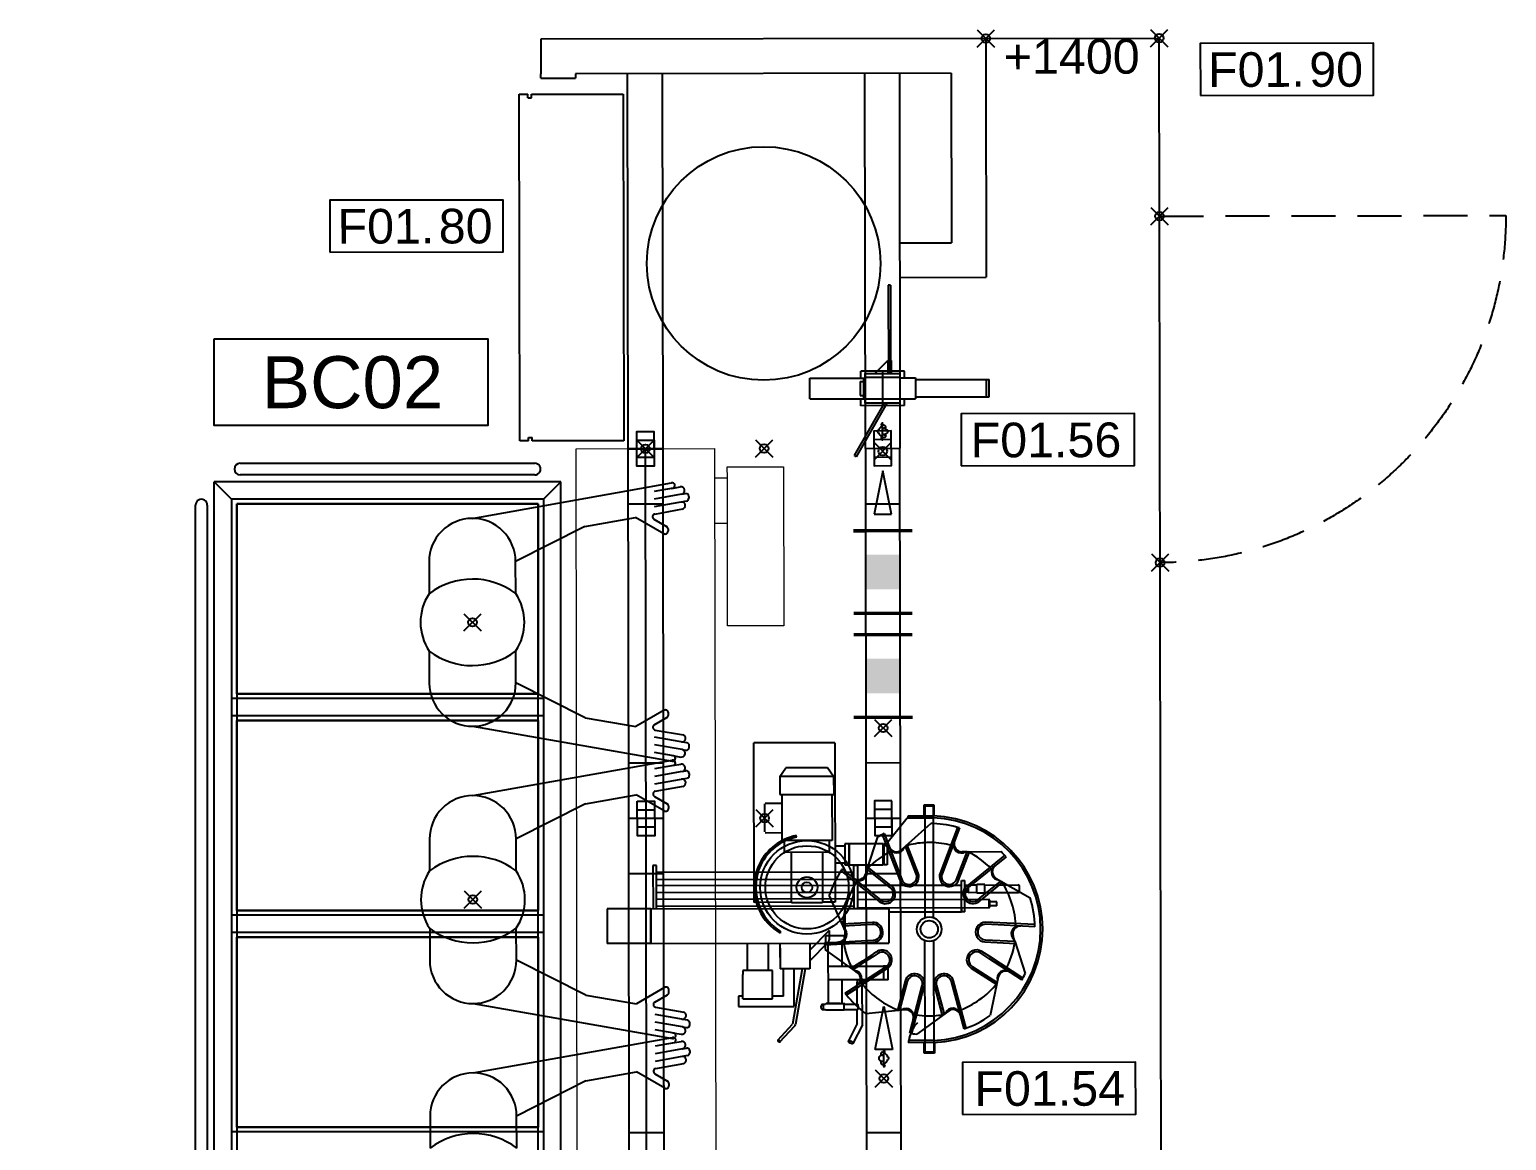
# Model space of a CAD drawing. Extents: x -3873 to 164127, y 7129 to 96529.
# Drawn here: x 87769 to 92033, y 65783 to 68989 of the extents above; entities that cross this region are included whole.
import ezdxf
from ezdxf.enums import TextEntityAlignment as Align

# ---------------------------------------------------------------- set-up
doc = ezdxf.new("R2010")
doc.units = 0
doc.header["$PDMODE"] = 35
doc.header["$PDSIZE"] = 25
doc.linetypes.add('CENTER', pattern=[50.8, 31.75, -6.35, 6.35, -6.35])
doc.linetypes.add('HIDDEN', pattern=[9.525, 6.35, -3.175])
doc.layers.get('0').update_dxf_attribs({"linetype": 'CONTINUOUS'})
for name, color, linetype in [('FENCING', 5, 'FENCELINE1'), ('KROMEKA', 1, 'CONTINUOUS'), ('LAYOUT', 90, 'CONTINUOUS'), ('LOGISTICS', 3, 'CONTINUOUS'), ('POSNR', 4, 'CONTINUOUS')]:
    doc.layers.add(name, color=color, linetype=linetype)
doc.layers.add('LAYOUT Kromeka', color=1, linetype='CONTINUOUS', lineweight=5)
doc.styles.add('015_100', font='arial.ttf', dxfattribs={"height": 150})
doc.linetypes.add('FENCELINE1', pattern='A,6.35,-2.54,[133,ltypeshp.shx,S=2.54,R=0,X=-2.54,Y=0],-2.54,25.4', length=36.83)

# ---------------------------------------------------------------- blocks, each defined once
blk = doc.blocks.new('*U56')
at = {"ltscale": 20}
for p, q in [((-1182, 642.5), (-1182, -642.5)), ((-1182, 642.5), (-1082, 642.5)), ((-1082, 642.5), (-493, 642.5)), ((-493, 392.5), (-493, 642.5)), ((-1082, 542.5), (-1082, -542.5)), ((-1082, 542.5), (-593, 542.5)), ((-593, 392.5), (-593, 542.5)), ((-1082, 392.5), (0, 392.5)), ((0, 292.5), (0, 392.5)), ((1067, 392.5), (0, 392.5)), ((0, 292.5), (0, 392.5)), ((160, 292.5), (160, 392.5)), ((907, 292.5), (907, 392.5)), ((1067, 292.5), (1067, 392.5)), ((2134, 392.5), (1067, 392.5)), ((1067, 292.5), (1067, 392.5)), ((1227, 292.5), (1227, 392.5)), ((1974, 292.5), (1974, 392.5)), ((0, 292.5), (-1082, 292.5)), ((0, 292.5), (1067, 292.5)), ((1067, 292.5), (2134, 292.5)), ((-1082, -292.5), (0, -292.5)), ((0, -392.5), (0, -292.5)), ((0, -292.5), (1067, -292.5)), ((0, -292.5), (0, -392.5)), ((160, -292.5), (160, -392.5)), ((907, -292.5), (907, -392.5)), ((1067, -292.5), (1067, -392.5)), ((1067, -292.5), (2134, -292.5)), ((1067, -292.5), (1067, -392.5)), ((1227, -292.5), (1227, -392.5)), ((1974, -292.5), (1974, -392.5)), ((0, -392.5), (-1082, -392.5)), ((-1023.3, -404.5), (-23.3, -404.5)), ((-1023.3, -669.5), (-1023.3, -404.5)), ((-23.3, -404.5), (-23.3, -669.5)), ((1067, -392.5), (0, -392.5)), ((2134, -392.5), (1067, -392.5)), ((-1082, -542.5), (-1070, -542.5)), ((-1070, -642.5), (-1070, -542.5)), ((-1182, -642.5), (-1082, -642.5)), ((-1070, -642.5), (-1082, -642.5)), ((-1013.3, -669.5), (-1023.3, -669.5)), ((-1023.3, -704.5), (-1023.3, -679.5)), ((-1013.3, -679.5), (-1023.3, -679.5)), ((-1013.3, -679.5), (-1013.3, -669.5)), ((-23.3, -669.5), (-33.3, -669.5)), ((-33.3, -679.5), (-33.3, -669.5)), ((-23.3, -679.5), (-33.3, -679.5)), ((-23.3, -679.5), (-23.3, -704.5)), ((-23.3, -704.5), (-1023.3, -704.5))]:
    blk.add_line(p, q, dxfattribs=at)
at = {"color": 1}
for points in [[(50, 317.5), (50, 367.5), (-50, 367.5), (-50, 317.5)], [(-50, 367.5), (-50, 317.5), (50, 317.5), (50, 367.5)], [(25, 317.5), (25, 367.5), (-25, 367.5), (-25, 317.5)], [(25, 367.5), (-25, 367.5), (-25, 317.5), (25, 317.5)], [(1017, 367.5), (1017, 317.5), (1117, 317.5), (1117, 367.5)], [(1017, 367.5), (1017, 317.5), (1117, 317.5), (1117, 367.5)], [(1092, 367.5), (1042, 367.5), (1042, 317.5), (1092, 317.5)], [(1092, 367.5), (1042, 367.5), (1042, 317.5), (1092, 317.5)], [(50, -317.5), (50, -367.5), (-50, -367.5), (-50, -317.5)], [(-50, -367.5), (-50, -317.5), (50, -317.5), (50, -367.5)], [(25, -317.5), (25, -367.5), (-25, -367.5), (-25, -317.5)], [(25, -367.5), (-25, -367.5), (-25, -317.5), (25, -317.5)], [(1017, -367.5), (1017, -317.5), (1117, -317.5), (1117, -367.5)], [(1017, -367.5), (1017, -317.5), (1117, -317.5), (1117, -367.5)], [(1092, -367.5), (1042, -367.5), (1042, -317.5), (1092, -317.5)], [(1092, -367.5), (1042, -367.5), (1042, -317.5), (1092, -317.5)]]:
    blk.add_lwpolyline(points, close=True, dxfattribs=at)
at = {"ltscale": 20}
blk.add_circle((-534, 0), 337, dxfattribs=at)
at = {"color": 5, "ltscale": 50}
for p in [(0, 0), (0, 0), (0, 0), (1067, 0), (1067, 0)]:
    blk.add_point(p, dxfattribs=at)
blk = doc.blocks.new('*U49')
at = {"color": 4, "ltscale": 20}
for p, q in [((-385.40713, 576.509899), (-389.63593, 600.493199)), ((-368.29873, 604.256399), (-370.27993, 615.493199)), ((-368.29873, 604.256399), (-354.32353, 524.999899)), ((-362.30313, 624.999599), (-356.75213, 624.999599)), ((-348.77513, 618.306199), (-332.32273, 524.999899)), ((-311.67513, 526.916299), (-326.02633, 608.306199)), ((311.67517, 526.916299), (326.02637, 608.306199)), ((348.77517, 618.306199), (332.32277, 524.999899)), ((368.29877, 604.256399), (354.32357, 524.999899)), ((362.30317, 624.999599), (356.75217, 624.999599)), ((368.29877, 604.256399), (370.27997, 615.493199)), ((385.40717, 576.509899), (389.63597, 600.493199)), ((414.59287, 576.510219), (410.36407, 600.493519)), ((431.70127, 604.256719), (429.72007, 615.493519)), ((431.70127, 604.256719), (445.67647, 525.000219)), ((437.69687, 624.999919), (443.24787, 624.999919)), ((451.22487, 618.306519), (467.67727, 525.000219)), ((488.32487, 526.916619), (473.97367, 608.306519)), ((1111.67517, 526.916619), (1126.02637, 608.306519)), ((1148.77517, 618.306519), (1132.32277, 525.000219)), ((1168.29877, 604.256719), (1154.32357, 525.000219)), ((1162.30317, 624.999919), (1156.75217, 624.999919)), ((1168.29877, 604.256719), (1170.27997, 615.493519)), ((1185.40717, 576.510219), (1189.63597, 600.493519)), ((1214.59287, 576.510539), (1210.36407, 600.493839)), ((1231.70127, 604.257039), (1229.72007, 615.493839)), ((1231.70127, 604.257039), (1245.67647, 525.000539)), ((1237.69687, 625.000239), (1243.24787, 625.000239)), ((1251.22487, 618.306839), (1267.67727, 525.000539)), ((1288.32487, 526.916939), (1273.97367, 608.306839)), ((-299.99953, 0.000199), (-401.47473, 575.493299)), ((-386.02833, 580.033199), (-376.32453, 524.999899)), ((-296.68333, 524.272899), (-275.50803, 560.949699)), ((-268.49323, 564.999699), (-261.79583, 564.999699)), ((268.49327, 564.999699), (261.79587, 564.999699)), ((296.68337, 524.272899), (275.50807, 560.949699)), ((299.99957, 0.000199), (401.47477, 575.493299)), ((386.02837, 580.033199), (376.32457, 524.999899)), ((500.00047, 0.000519), (398.52527, 575.493619)), ((413.97167, 580.033519), (423.67547, 525.000219)), ((503.31667, 524.273219), (524.49197, 560.950019)), ((531.50677, 565.000019), (538.20417, 565.000019)), ((1068.49327, 565.000019), (1061.79587, 565.000019)), ((1096.68337, 524.273219), (1075.50807, 560.950019)), ((1099.99957, 0.000519), (1201.47477, 575.493619)), ((1186.02837, 580.033519), (1176.32457, 525.000219)), ((1300.00047, 0.000839), (1198.52527, 575.493939)), ((1213.97167, 580.033839), (1223.67547, 525.000539)), ((1303.31667, 524.273539), (1324.49197, 560.950339)), ((1331.50677, 565.000339), (1338.20417, 565.000339)), ((-254.78103, 552.849899), (-301.86733, 471.293899)), ((254.78107, 552.849899), (301.86737, 471.293899)), ((545.21897, 552.850219), (498.13267, 471.294219)), ((1054.78107, 552.850219), (1101.86737, 471.294219)), ((1345.21897, 552.850539), (1298.13267, 471.294539)), ((-276.07183, 324.999599), (-301.86733, 471.293899)), ((276.07187, 324.999599), (301.86737, 471.293899)), ((523.92817, 324.999919), (498.13267, 471.294219)), ((1076.07187, 324.999919), (1101.86737, 471.294219)), ((1323.92817, 325.000239), (1298.13267, 471.294539)), ((-276.07183, 324.999599), (-174.99953, 124.999999)), ((276.07187, 324.999599), (174.99957, 124.999999)), ((523.92817, 324.999919), (625.00047, 125.000319)), ((1076.07187, 324.999919), (974.99957, 125.000319)), ((1323.92817, 325.000239), (1425.00047, 125.000639)), ((-82.91533, 124.999999), (-174.99953, 124.999999)), ((174.99957, 124.999999), (82.91537, 124.999999)), ((717.08467, 125.000319), (625.00047, 125.000319)), ((974.99957, 125.000319), (882.91537, 125.000319)), ((1517.08467, 125.000639), (1425.00047, 125.000639)), ((-174.99953, -124.999701), (-82.91533, -124.999701)), ((82.91537, -124.999701), (174.99957, -124.999701)), ((625.00047, -124.999381), (717.08467, -124.999381)), ((882.91537, -124.999381), (974.99957, -124.999381)), ((1425.00047, -124.999061), (1517.08467, -124.999061))]:
    blk.add_line(p, q, dxfattribs=at)
for centre, radius, start, end in [((-378.96762, 602.374638), 10.833356, 10.002856, 190.001707), ((-362.303425, 616.9), 8.099941, 89.997911, 190.002286), ((-356.752426, 616.9), 8.100074, 9.997118, 89.997903), ((-335.851775, 604.519865), 10.333373, 10.008475, 190.002024), ((335.851775, 604.519865), 10.333373, 349.998014, 169.991487), ((356.752427, 616.9), 8.100074, 90.00182, 170.002834), ((362.303426, 616.9), 8.099941, 349.997762, 90.001812), ((378.96762, 602.374638), 10.833356, 349.998329, 169.997108), ((421.03238, 602.374958), 10.833356, 10.002856, 190.001707), ((437.696575, 616.90032), 8.099941, 89.997911, 190.002286), ((443.247574, 616.90032), 8.100074, 9.997118, 89.997903), ((464.148225, 604.520185), 10.333373, 10.008475, 190.002024), ((1135.851775, 604.520185), 10.333373, 349.998014, 169.991487), ((1156.752427, 616.90032), 8.100074, 90.00182, 170.002834), ((1162.303426, 616.90032), 8.099941, 349.997762, 90.001812), ((1178.96762, 602.374958), 10.833356, 349.998329, 169.997108), ((1221.03238, 602.375278), 10.833356, 10.002856, 190.001707), ((1237.696575, 616.90064), 8.099941, 89.997911, 190.002286), ((1243.247574, 616.90064), 8.100074, 9.997118, 89.997903), ((1264.148225, 604.520505), 10.333373, 10.008475, 190.002024), ((-393.49808, 576.9), 8.099991, 22.755692, 190.001411), ((-268.493442, 556.9), 8.0999, 89.9985, 150.001074), ((-261.796176, 556.9), 8.100061, 330.000584, 89.997553), ((261.796177, 556.9), 8.100061, 90.002171, 209.999555), ((268.493443, 556.9), 8.0999, 29.998788, 90.001224), ((393.498081, 576.9), 8.099991, 349.998637, 157.244201), ((406.50192, 576.90032), 8.099991, 22.755692, 190.001411), ((531.506558, 556.90032), 8.0999, 89.9985, 150.001074), ((538.203824, 556.90032), 8.100061, 330.000584, 89.997553), ((1061.796177, 556.90032), 8.100061, 90.002171, 209.999555), ((1068.493443, 556.90032), 8.0999, 29.998788, 90.001224), ((1193.498081, 576.90032), 8.099991, 349.998637, 157.244201), ((1206.50192, 576.90064), 8.099991, 22.755692, 190.001411), ((1331.506558, 556.90064), 8.0999, 89.9985, 150.001074), ((1338.203824, 556.90064), 8.100061, 330.000584, 89.997553), ((-303.698518, 528.323016), 8.099951, 190.001568, 330.000638), ((303.698519, 528.323016), 8.099951, 209.999501, 349.99848), ((496.301482, 528.323336), 8.099951, 190.001568, 330.000638), ((1103.698519, 528.323336), 8.099951, 209.999501, 349.99848), ((1296.301482, 528.323656), 8.099951, 190.001568, 330.000638), ((0, 0), 149.999989, 56.44277, 123.557218), ((800, 0.00032), 149.999989, 56.44277, 123.557218), ((-175, 0), 124.9999, 89.999785, 179.999909), ((82.91562, 0), 207.665581, 142.991756, 217.008179), ((-82.91562, 0), 207.665581, 322.991828, 37.008238), ((175, 0), 125, 0.000091, 90.000197), ((625, 0.00032), 124.9999, 89.999785, 179.999909), ((882.91562, 0.00032), 207.665581, 142.991756, 217.008179), ((717.08438, 0.00032), 207.665581, 322.991828, 37.008238), ((975, 0.00032), 125, 0.000091, 90.000197), ((1425, 0.00064), 124.9999, 89.999785, 179.999909), ((1682.91562, 0.00064), 207.665581, 142.991756, 217.008179), ((-175, 0), 125, 179.999909, 270.000215), ((175, 0), 124.9999, 269.999803, 0.000091), ((625, 0.00032), 125, 179.999909, 270.000215), ((975, 0.00032), 124.9999, 269.999803, 0.000091), ((1425, 0.00064), 125, 179.999909, 270.000215), ((0, 0), 149.999989, 236.442719, 303.557293), ((800, 0.00032), 149.999989, 236.442719, 303.557293)]:
    blk.add_arc(centre, radius, start, end, dxfattribs=at)
at = {"color": 5, "linetype": 'Continuous', "ltscale": 20}
blk.add_point((-499.99999, 499.9998), dxfattribs=at)
at = {"color": 5, "ltscale": 20}
for p in [(0, 0), (800, 0.00032)]:
    blk.add_point(p, dxfattribs=at)
blk = doc.blocks.new('TURNPNT')
at = {"layer": 'LAYOUT', "color": 7, "const_width": 10}
for points in [[(-119.2, -85), (-119.2, 85)], [(119.2, -85), (119.2, 85)]]:
    blk.add_lwpolyline(points, dxfattribs=at)
at = {"layer": 'LAYOUT', "color": 7}
blk.add_solid([(-50, 50), (50, 50), (-50, -50), (50, -50)], dxfattribs=at)
blk = doc.blocks.new('Chicken')
at = {"linetype": 'Continuous'}
for p, q in [((-101.99255, 16.47795), (-121.83585, 7.65425)), ((120.21055, 0.00005), (-120.21055, -0.00005)), ((-77.92025, 7.99965), (-84.15565, 7.99925)), ((-17.49955, 59.71795), (-16.84405, 58.58245)), ((-2.49955, 74.15165), (-15.66955, 66.54805)), ((15.66985, 66.54805), (2.49985, 74.15155)), ((16.84425, 58.58245), (17.49985, 59.71795)), ((78.02505, 7.99965), (84.15595, 7.99925)), ((101.99265, 16.47795), (121.83585, 7.65425)), ((-89.16375, -25.10285), (-91.30095, -0.00005)), ((80.21085, -36.36925), (80.40365, -36.30525)), ((89.16385, -25.10285), (91.30095, -0.00005))]:
    blk.add_line(p, q, dxfattribs=at)
for centre, radius, start, end in [((-120.21087, 3.999803), 4, 113.9727170001, 270.0045819997), ((-96.710869, 4.59979), 13.000012, 89.9985939999, 113.9723749998), ((-96.72097, 4.576997), 13.022808, 15.2357940001, 89.954155), ((-40.312117, -5.483063), 39.952161, 155.9552119998, 160.276928), ((-45.353745, -3.233659), 34.431488, 147.8769210006, 155.9552169999), ((-56.042133, 3.477143), 21.811008, 135.6802650001, 147.8768929999), ((-60.360029, 7.693677), 15.775829, 116.6302959996, 135.6801909992), ((-63.032023, 13.022372), 9.814743, 89.9989879998, 116.6299960003), ((0.000187, -10.895859), 71.49107, 103.627723, 151.8456789993), ((-13.169686, 62.218079), 5, 119.9979789992, 210.0027860001), ((0.000187, 69.821708), 5, 60.0017080005, 119.9978749995), ((13.170059, 62.218079), 5, 329.9967930007, 60.0017569997), ((0.000187, -10.895859), 71.49107, 28.154203, 76.3722759997), ((63.032397, 13.052164), 9.784952, 71.8202650001, 90.0002730008), ((62.167284, 10.417793), 12.557735, 56.4624399997, 71.8202309996), ((60.968268, 8.608865), 14.727957, 50.1613209998, 56.4624169991), ((58.879826, 6.105689), 17.987939, 44.7203409997, 50.1612959993), ((57.230198, 4.47209), 20.309558, 37.9399050004, 44.7203359993), ((52.465161, 0.757294), 26.351518, 32.4851490004, 37.9398749993), ((49.851501, -0.906837), 29.449994, 28.0358329995, 32.4851470008), ((44.518474, -3.746739), 35.492032, 24.344486, 28.0358339999), ((40.768935, -5.443228), 39.607505, 19.8404439997, 24.3444879994), ((96.721279, 4.576997), 13.022808, 90.0467670008, 164.7642170001), ((96.711179, 4.59979), 13.000012, 66.0284699993, 90.00233), ((120.21118, 3.999803), 4, 269.9924149999, 66.0313370007), ((-76.21087, -24.000199), 13, 184.8652989999, 279.0476970003), ((-52.1903, -21.976292), 26.530201, 214.0697529998, 217.5515870006), ((-57.063685, -25.722768), 20.383172, 217.5515410003, 224.3196400001), ((-58.75577, -27.375131), 18.018123, 224.3196530008, 229.7667159992), ((-60.902965, -29.912971), 14.693807, 229.7667939998, 236.0922310005), ((-62.139085, -31.751965), 12.47798, 236.0922489993, 251.5815890009), ((-63.032023, -34.43329), 9.651879, 251.5817200005, 270.0010290007), ((-63.032023, -34.270426), 9.814743, 270.0010120002, 296.6324669994), ((-65.704018, -28.941731), 15.775829, 296.6318329999, 315.6814640007), ((-70.021914, -24.725197), 21.811008, 315.6811859998, 327.8779159998), ((-80.710301, -18.014395), 34.431488, 327.8775680006, 335.955821), ((-85.751929, -15.764991), 39.952161, 335.9557329994, 341.690627), ((-94.733589, -12.792885), 49.412796, 341.6905440006, 346.0474719999), ((-97.941792, -11.995787), 52.718539, 346.0474449998, 349.5594309998), ((-103.074391, -11.04999), 57.937552, 349.5594000003, 352.5400410001), ((-104.731786, -10.83296), 59.609096, 352.5400329999, 355.1877430002), ((-106.965646, -10.644885), 61.85086, 355.1877330002, 356.8905120002), ((52.926723, -6.219969), 98.124802, 184.5476279999, 184.7389059999), ((52.12986, -6.28603), 97.325206, 184.7389050002, 185.9524109998), ((51.632114, -6.337928), 96.824761, 185.9524109998, 187.1855109999), ((50.428903, -6.489623), 95.612026, 187.1855099999, 188.442639), ((49.726952, -6.593813), 94.902384, 188.4426379999, 189.7285129997), ((48.110254, -6.870993), 93.262098, 189.7285110001, 191.048176), ((47.200805, -7.048567), 92.335475, 191.0481750001, 192.4069679999), ((45.1655, -7.496321), 90.2515, 192.406966, 193.8107900001), ((44.047263, -7.771212), 89.099971, 193.8107880002, 195.2662390004), ((41.59494, -8.440544), 86.557946, 195.2662360001, 196.7802969998), ((40.271449, -8.839637), 85.175592, 196.7802950001, 198.3609089999), ((37.417335, -9.786917), 82.168382, 198.3609059993, 200.0167079993), ((35.900987, -10.339327), 80.554546, 200.0167059999, 201.7574989998), ((32.683522, -11.623458), 77.09029, 201.7574950001, 203.5939390001), ((31.000953, -12.358346), 75.254234, 203.5939360001, 205.5382739999), ((27.493849, -14.034032), 71.367371, 205.5382700003, 207.6037110006), ((25.692301, -14.976014), 69.334416, 207.6037059996, 209.8054320007), ((22.017459, -17.081095), 65.099345, 209.8054200005, 212.1598959999), ((20.170819, -18.242189), 62.918011, 212.1598910001, 214.685171), ((16.507741, -20.777239), 58.463281, 214.6851580005, 217.4010199995), ((14.719225, -22.14472), 56.211883, 217.401015, 220.3283230001), ((11.302578, -25.045166), 51.730135, 220.3283110004, 223.4888589992), ((9.69899, -26.566328), 49.519835, 223.4888529998, 226.9043330008), ((6.792617, -29.672619), 45.265889, 226.9043310002, 230.5947920005), ((5.504132, -31.240957), 43.236141, 230.5947909994, 234.5772269997), ((3.341892, -34.280962), 39.505603, 234.5772299996, 238.86227), ((2.464619, -35.733071), 37.80907, 238.86227, 243.4516480007), ((1.162845, -38.338526), 34.896508, 243.4516420003, 248.3346859992), ((0.711978, -39.473489), 33.67527, 248.3346949992, 253.4839), ((0.185741, -41.248165), 31.824217, 253.4839200002, 258.8548639993), ((0.062259, -41.874927), 31.185406, 258.8548719993, 264.3858129995), ((0.000187, -42.506316), 30.550973, 264.3858420002, 275.6144120003), ((-0.061885, -41.874927), 31.185406, 275.6144180005, 281.1451760003), ((-0.185368, -41.248165), 31.824217, 281.1451830008, 286.5161260007), ((-0.711605, -39.473489), 33.67527, 286.5161430004, 291.6653469994), ((-1.162472, -38.338526), 34.896508, 291.6653540007, 296.5482500004), ((-2.464246, -35.733071), 37.80907, 296.5482520007, 301.1377649995), ((-3.341518, -34.280962), 39.505603, 301.1377630005, 305.4228009999), ((-5.503759, -31.240957), 43.236141, 305.4228020005, 309.4052370001), ((-6.792244, -29.672619), 45.265889, 309.4052340003, 313.0956930002), ((-9.698617, -26.566328), 49.519835, 313.0956889995, 316.511168), ((-11.302204, -25.045166), 51.730135, 316.5111620009, 319.671708), ((-14.718852, -22.14472), 56.211883, 319.6716940006, 322.5990019998), ((-16.507367, -20.777239), 58.463281, 322.5989949992, 325.3148020005), ((-20.170446, -18.242189), 62.918011, 325.3147910001, 327.8401220008), ((-22.017086, -17.081095), 65.099345, 327.8401159992, 330.1945919998), ((-25.691928, -14.976014), 69.334416, 330.1945789997, 332.3963049996), ((-27.493476, -14.034032), 71.367371, 332.3962989999, 334.4617400006), ((-31.00058, -12.358346), 75.254234, 334.461735, 336.4061029994), ((-32.683149, -11.623458), 77.09029, 336.4060989998, 338.242539), ((-35.900614, -10.339327), 80.554546, 338.2425350003, 339.9833249993), ((-37.416962, -9.786917), 82.168382, 339.9833220004, 341.6391220002), ((-40.271076, -8.839637), 85.175592, 341.639117, 343.2197110001), ((-41.594567, -8.440544), 86.557946, 343.2197079998, 344.7337860002), ((-44.04689, -7.771212), 89.099971, 344.7337819998, 346.1892160001), ((-45.165127, -7.496321), 90.2515, 346.1892140002, 347.593051), ((-47.200432, -7.048567), 92.335475, 347.5930490001, 348.9518400001), ((-48.109881, -6.870993), 93.262098, 348.9518390002, 350.2715020003), ((-49.726579, -6.593813), 94.902384, 350.2715, 351.557373), ((-50.42853, -6.489623), 95.612026, 351.5573719999, 352.8145), ((-51.63174, -6.337928), 96.824761, 352.814498, 354.0475969999), ((-52.129487, -6.28603), 97.325206, 354.0475969999, 355.2611010001), ((-52.926349, -6.219969), 98.124802, 355.2610999999, 355.4524309999), ((106.40369, -10.645211), 61.414303, 183.131411, 184.879781), ((104.169185, -10.83599), 59.171669, 184.8797719999, 187.5638680001), ((102.511827, -11.056074), 57.499763, 187.5638590002, 190.5844759998), ((97.393265, -12.012574), 52.292597, 190.5844519999, 194.1413410001), ((94.196644, -12.817984), 48.996073, 194.141316, 198.5498830002), ((85.295859, -15.804826), 39.607505, 198.5497980002, 204.3440499997), ((81.546319, -17.501315), 35.492032, 204.3439990001, 208.0353169997), ((76.213292, -20.341217), 29.449994, 208.0352089999, 212.484483), ((73.599632, -22.005348), 26.351518, 212.4844079998, 217.9392189994), ((68.834595, -25.720143), 20.309558, 217.939054, 224.719646001), ((67.184968, -27.353743), 17.987939, 224.7195619992, 230.160468999), ((65.096526, -29.856919), 14.727957, 230.1603099997, 236.4614600005), ((63.897509, -31.665847), 12.557735, 236.4613169999, 251.8191740006), ((63.032397, -34.300217), 9.784952, 251.8189080005, 269.9997269992), ((63.032397, -34.142205), 9.942965, 269.9997309996, 296.3111050006), ((60.439372, -28.898137), 15.793095, 296.3110399999, 315.2797920004), ((56.232216, -24.731857), 21.714079, 315.2797670007, 326.0723700008), ((76.21118, -24.000199), 13, 261.3184810007, 355.1341830002)]:
    blk.add_arc(centre, radius, start, end, dxfattribs=at)
blk = doc.blocks.new('drum_thigh_separator')
for p, q in [((-443.4, 436.7), (-450.8, 295.7)), ((-437.4, 436.9), (-444.8, 295.4)), ((-577.1, 325.5), (-520.6, 423.4)), ((-558, 292.8), (-558, 388.8)), ((-540, 392.8), (-554, 392.8)), ((-536, 292.8), (-536, 388.8)), ((-395.4, 378.5), (-302.5, 408.6)), ((-289.3, 402.1), (-351.3, 306.7)), ((-284, 399.3), (-345.8, 304.1)), ((-644.1, 350), (-555.2, 240.3)), ((-639.7, 354.2), (-550.6, 244.1)), ((-517.6, 284.4), (-566.2, 344.4)), ((-395.4, 378.5), (-410.1, 373.7)), ((-399.8, 293), (-395.4, 378.5)), ((-393.8, 292.7), (-389.2, 380.4)), ((-654.3, 241.8), (-654.3, 339.5)), ((-521.3, 279.5), (-569.4, 338.9)), ((-513.8, 306.7), (-515.8, 304.7)), ((-491.8, 304.7), (-515.8, 304.7)), ((-515.8, 304.7), (-515.8, -75.2)), ((-493.8, 306.7), (-513.8, 306.7)), ((-497.8, 326.7), (-509.8, 326.7)), ((-509.8, 326.7), (-509.8, 306.7)), ((-497.8, 326.7), (-497.8, 306.7)), ((-491.8, 304.7), (-493.8, 306.7)), ((-491.8, 304.7), (-491.8, -75.2)), ((-351.3, 306.7), (-366.2, 283.7)), ((-345.8, 304.1), (-361.2, 280.5)), ((-323.4, 256), (-276.8, 327.7)), ((-318.4, 252.7), (-270.6, 326.4)), ((-292, 330.9), (-181.3, 307.4)), ((-534.5, 292.8), (-559.5, 292.8)), ((-559.5, 292.8), (-559.5, 269.8)), ((-534.5, 269.8), (-559.5, 269.8)), ((-536, 292.8), (-558, 292.8)), ((-536, 269.8), (-558, 269.8)), ((-558, 269.8), (-558, 244.8)), ((-536, 269.8), (-536, 244.8)), ((-534.5, 292.8), (-534.5, 269.8)), ((-515.6, 272.4), (-521.3, 279.5)), ((-510.9, 276.2), (-517.6, 284.4)), ((-517.6, 284.4), (-517.6, 284.4)), ((-724.5, 214.2), (-592.7, 163.6)), ((-722.8, 219.9), (-590.6, 169.2)), ((-572.3, 216.8), (-654.3, 248.3)), ((-574.4, 211.2), (-654.3, 241.8)), ((-654.3, 241.8), (-654.3, 226.4)), ((-571, 224.8), (-571, 234.8)), ((-481, 234.8), (-571, 234.8)), ((-481, 224.8), (-571, 224.8)), ((-536, 244.8), (-558, 244.8)), ((-557, 244.8), (-557, 234.8)), ((-557, 244.8), (-537, 244.8)), ((-557, 224.8), (-557, -75.2)), ((-537, 244.8), (-537, 234.8)), ((-537, 224.8), (-537, -75.2)), ((-491, 224.8), (-481, 224.8)), ((-481, 234.8), (-481, 224.8)), ((-481, 14.9), (-481, 224.8)), ((-144.9, 238.1), (-281.2, 201.5)), ((-142.8, 232.4), (-279.7, 195.7)), ((-268, 152.3), (-185.4, 174.4)), ((-194.5, 186.9), (-163.6, 144.4)), ((-758, 146.8), (-788.3, 146.9)), ((-788.3, 146.9), (-788.3, 116.9)), ((-785.8, 142.4), (-785.8, 121.4)), ((-464, 144.4), (-783.8, 144.4)), ((-758.3, 71.9), (-758.1, 144.4)), ((-752.3, 68.3), (-752.1, 144.4)), ((-720.3, 119.4), (-735.8, 136.6)), ((-397.6, 144.4), (-77.8, 144.5)), ((-266.5, 146.5), (-181.6, 169.2)), ((-163.6, 144.4), (-145.5, 119.4)), ((-109.5, 144.5), (-109.3, 71.9)), ((-103.7, 146.8), (-73.3, 146.9)), ((-103.5, 144.5), (-103.3, 71.9)), ((-75.8, 142.5), (-75.8, 121.5)), ((-73.3, 146.9), (-73.3, 116.9)), ((-788.3, 116.9), (-781.2, 116.9)), ((-786.3, 116.9), (-758.2, 116.9)), ((-783.8, 119.4), (-464, 119.4)), ((-670.4, 64.1), (-720.3, 119.4)), ((-592.7, 100.3), (-674.7, 68.8)), ((-590.6, 94.7), (-670.4, 64.1)), ((-77.8, 119.5), (-397.6, 119.4)), ((-131.2, 74.9), (-268, 111.6)), ((-130.1, 80.9), (-266.5, 117.4)), ((-145.5, 119.4), (-128, 95.4)), ((-75.3, 116.9), (-103.5, 116.9)), ((-73.3, 116.9), (-80.4, 116.9)), ((-752.3, 71.9), (-758.3, 71.9)), ((-669.2, 2.1), (-752.3, 68.3)), ((-706.7, 1.9), (-574.4, 52.7)), ((-704.1, -3.5), (-572.3, 47.1)), ((-660.1, 52.6), (-670.4, 64.1)), ((-281.2, 62.4), (-196.4, 39.6)), ((-279.7, 68.1), (-197, 46)), ((-198.7, 61.4), (-186.8, -51.1)), ((-109.3, 71.9), (-103.3, 71.9)), ((-677.1, 10.9), (-677.1, 0.9)), ((-677.1, 10.9), (-617.1, 10.9)), ((-677.1, 0.9), (-617.1, 0.9)), ((-617.1, 10.9), (-617.1, 0.9)), ((-556.6, 21.8), (-576.8, -3.1)), ((-550.6, 19.8), (-576.8, -12.6)), ((-555.2, 23.6), (-556.6, 21.8)), ((-491.1, -111.1), (-491.1, 14.9)), ((-491.1, 14.9), (-391.1, 14.9)), ((-391.1, -111.1), (-391.1, 14.9)), ((-284.8, 12.9), (-324.8, 12.9)), ((-324.8, 12.9), (-324.8, -0.1)), ((-284.8, -51.6), (-323.4, 7.9)), ((-284.8, -40.6), (-318.4, 11.2)), ((-284.8, 12.9), (-284.8, -0.1)), ((-604.4, -46.7), (-697.3, -16.5)), ((-677.1, -1.1), (-677.1, -99.1)), ((-617.1, -1.1), (-677.1, -1.1)), ((-617.1, -99.1), (-617.1, -1.1)), ((-576.8, -3.1), (-610.5, -44.7)), ((-576.8, -12.6), (-604.4, -46.7)), ((-545.3, -45.2), (-534.3, -31.6)), ((-537.6, -45.2), (-534.3, -41.2)), ((-534.3, -41.2), (-523.7, -28.1)), ((-534.3, -31.6), (-531.4, -28.1)), ((-531.4, -28.1), (-515.8, -8.8)), ((-523.7, -28.1), (-515.8, -18.3)), ((-515.8, -8.8), (-515.6, -8.5)), ((-515.8, -18.3), (-510.9, -12.3)), ((-450.8, -31.8), (-446.2, -119.5)), ((-444.8, -31.5), (-440.3, -116.9)), ((-392.4, -170.6), (-399.8, -29.2)), ((-386.4, -169.8), (-393.8, -28.8)), ((-366.2, -19.9), (-360.9, -28.1)), ((-361.2, -16.6), (-353.7, -28.1)), ((-360.9, -28.1), (-349.7, -45.2)), ((-353.7, -28.1), (-342.6, -45.2)), ((-324.8, -0.1), (-284.8, -0.1)), ((-324.8, -160.6), (-324.8, -0.1)), ((-284.8, -0.1), (-284.8, -99.1)), ((-284.8, -0.1), (-284.8, -160.6)), ((-271.1, -61.7), (-284.8, -40.6)), ((-615.8, -75.2), (-491.1, -75.2)), ((-615.8, -85.2), (-615.8, -75.2)), ((-491.1, -85.2), (-615.8, -85.2)), ((-604.7, -118.6), (-557.5, -60.2)), ((-604.4, -46.7), (-589.7, -51.4)), ((-598.9, -120.9), (-549.8, -60.2)), ((-596.7, -655.2), (-596.8, -85.2)), ((-574.8, -85.2), (-574.7, -655.2)), ((-557.5, -60.2), (-545.3, -45.2)), ((-557, -85.2), (-557, -655.2)), ((-549.8, -60.2), (-537.6, -45.2)), ((-537, -85.2), (-537, -655.2)), ((-519.2, -655.2), (-519.3, -85.2)), ((-497.3, -85.2), (-497.2, -655.2)), ((-349.7, -45.2), (-339.3, -61.3)), ((-342.6, -45.2), (-330.8, -63.4)), ((-339.3, -61.3), (-324.8, -83.6)), ((-330.8, -63.4), (-324.8, -72.6)), ((-324.8, -72.6), (-314.6, -88.3)), ((-324.8, -83.6), (-318.4, -93.5)), ((-305.5, -75.8), (-314.6, -88.3)), ((-279, -60.6), (-284.8, -51.6)), ((-274.4, -61.7), (-284.8, -59.1)), ((-276.2, -76.7), (-284.8, -74.6)), ((-268.5, -76.7), (-279, -60.6)), ((-214.8, -76.7), (-276.2, -76.7)), ((-155.6, -61.7), (-274.4, -61.7)), ((-261.3, -76.7), (-271.1, -61.7)), ((-246.3, -110.9), (-268.5, -76.7)), ((-241.5, -107.2), (-261.3, -76.7)), ((-214.8, -113.9), (-214.8, -76)), ((-199.8, -113.9), (-199.8, -76)), ((-159.2, -76.7), (-199.8, -76.7)), ((-159.2, -76.7), (-108.8, -102)), ((-155.6, -61.7), (-101.5, -89)), ((-677.1, -99.1), (-617.1, -99.1)), ((-617.1, -99.1), (-677.1, -99.1)), ((-677.1, -99.1), (-677.1, -111.1)), ((-677.1, -111.1), (-617.1, -111.1)), ((-672.1, -139.3), (-672.1, -111.1)), ((-672.1, -111.1), (-622.1, -111.1)), ((-622.1, -111.1), (-622.1, -139.3)), ((-617.1, -111.1), (-617.1, -99.1)), ((-599.8, -122), (-598.9, -120.9)), ((-491.1, -672.1), (-491.1, -111.1)), ((-391.1, -111.1), (-491.1, -111.1)), ((-440.3, -116.9), (-480.8, -135)), ((-426.2, -110.6), (-440.3, -116.9)), ((-412.3, -114.7), (-412.3, -166.8)), ((-410.3, -113.9), (-394.3, -113.9)), ((-392.3, -166.8), (-392.3, -114.7)), ((-392.3, -120.9), (-324.8, -120.9)), ((-392.3, -126), (-392.3, -165.6)), ((-391.1, -672.1), (-391.1, -111.1)), ((-338.3, -120.9), (-367.1, -160.6)), ((-324.8, -102.4), (-338.3, -120.9)), ((-314.6, -88.3), (-324.8, -102.4)), ((-284.8, -120.9), (-217.3, -120.9)), ((-217.3, -166.8), (-217.3, -114.7)), ((-217.3, -126), (-217.3, -165.6)), ((-217.3, -126), (-217.3, -165.6)), ((-199.3, -113.9), (-215.3, -113.9)), ((-197.3, -114.7), (-197.3, -166.8)), ((-969.1, -139.3), (-969.1, -373.3)), ((-969.1, -139.3), (-509.1, -139.3)), ((-872.1, -143.3), (-897.1, -160.8)), ((-897.1, -160.8), (-897.1, -280.8)), ((-872.1, -143.3), (-872.1, -298.3)), ((-872.1, -143.3), (-820.1, -143.3)), ((-820.1, -298.3), (-820.1, -143.3)), ((-820.1, -148.3), (-687.1, -148.3)), ((-687.1, -148.3), (-687.1, -293.3)), ((-653.1, -155.8), (-687.1, -155.8)), ((-653.1, -155.8), (-653.1, -285.8)), ((-521.3, -153), (-529.5, -156.7)), ((-517.5, -151.3), (-521.3, -153)), ((-515.8, -150.6), (-517.5, -151.3)), ((-491.8, -139.9), (-515.8, -150.6)), ((-509.1, -139.3), (-509.1, -175.8)), ((-480.8, -135), (-491.8, -139.9)), ((-427.7, -156.8), (-400.7, -156.8)), ((-427.7, -156.8), (-371.1, -213.3)), ((-410.3, -167.6), (-394.3, -167.6)), ((-340, -213.3), (-393.6, -159.7)), ((-392.3, -160.6), (-217.3, -160.6)), ((-367.1, -160.6), (-372, -167.3)), ((-277.8, -160.6), (-217.3, -160.6)), ((-214.8, -167.6), (-215.3, -167.6)), ((-214.8, -177.4), (-214.8, -167.6)), ((-199.3, -167.6), (-199.8, -167.6)), ((-199.8, -177.4), (-199.8, -167.6)), ((-653.1, -175.8), (-507.1, -175.8)), ((-507.1, -175.8), (-507.1, -265.8)), ((-697, -250.6), (-701.9, -251.6)), ((-391.1, -213.3), (-317.1, -213.3)), ((-317.1, -213.3), (-317.1, -298.3)), ((-317.1, -226.8), (-156.1, -255.1)), ((-317.1, -234.9), (-157.5, -263)), ((-872.1, -298.3), (-897.1, -280.8)), ((-872.1, -298.3), (-820.1, -298.3)), ((-820.1, -293.3), (-687.1, -293.3)), ((-795.1, -341.3), (-795.1, -293.3)), ((-710.1, -341.3), (-710.1, -293.3)), ((-653.1, -285.8), (-687.1, -285.8)), ((-507.1, -265.8), (-653.1, -265.8)), ((-509.1, -265.8), (-509.1, -373.3)), ((-426, -298.3), (-420.1, -298.3)), ((-377.1, -298.3), (-391.1, -298.3)), ((-377.1, -298.3), (-347.1, -298.3)), ((-350.1, -298.3), (-377.1, -298.3)), ((-347.1, -298.3), (-317.1, -298.3)), ((-317.1, -259), (-208.3, -259)), ((-238.3, -289), (-317.1, -289)), ((-238.3, -289), (-238.3, -321.1)), ((-208.3, -419), (-208.3, -259)), ((-111.6, -305.8), (-157.5, -263)), ((-106.4, -299.7), (-152.1, -257.2)), ((-391.1, -333.6), (-312.8, -333.6)), ((-230.8, -321.1), (-312.8, -321.1)), ((-312.8, -321.1), (-312.8, -406.1)), ((-230.8, -406.1), (-230.8, -321.1)), ((-509.1, -373.3), (-969.1, -373.3)), ((-793.1, -343.3), (-712.1, -343.3)), ((-391.1, -393.6), (-312.8, -393.6)), ((-312.8, -406.1), (-300.8, -406.1)), ((-230.8, -406.1), (-300.8, -406.1)), ((-238.3, -406.1), (-238.3, -419)), ((-238.3, -419), (-208.3, -419)), ((-615.7, -655.2), (-615.7, -665.2)), ((-491.1, -655.2), (-615.7, -655.2)), ((-615.7, -665.2), (-491.1, -665.2)), ((-491.1, -672.1), (-391.1, -672.1)), ((-491.1, -672.1), (-491.1, -798.1)), ((-491.1, -672.1), (-391.1, -672.1)), ((-391.1, -672.1), (-491.1, -672.1)), ((-391.1, -672.1), (-391.1, -798.1)), ((-391.1, -735.1), (-491.1, -735.1)), ((-491.1, -798.1), (-391.1, -798.1))]:
    blk.add_line(p, q)
at = {"linetype": 'Continuous'}
for p, q in [((-208.7, 0), (-83.7, 25)), ((-83.7, -25), (-208.7, 0)), ((-83.7, 25), (-83.7, -25))]:
    blk.add_line(p, q, dxfattribs=at)
for centre, radius in [((-430.8, 131.9), 35.5), ((-430.8, 131.9), 25), ((-552.1, -220.8), 135), ((-552.1, -220.8), 120), ((-552.1, -220.8), 30), ((-552.1, -220.8), 15)]:
    blk.add_circle(centre, radius)
for centre, radius, start, end in [((-430.8, 131.9), 327.5, 2.1902, 177.8127), ((-430.8, 131.9), 321.5, 2.2315, 177.7719), ((-430.8, 131.9), 305, 91.2306, 107.1203), ((-554, 388.8), 4, 90.0008, 180.0008), ((-540, 388.8), 4, 0.0008, 90.0008), ((-417.2, 391.1), 22.5, 171.9031, 321.509), ((-417, 395.1), 22.5, 177, 288), ((-430.8, 131.9), 305, 61.2306, 65.1203), ((-430.8, 131.9), 305, 61.2306, 65.1203), ((-430.8, 131.9), 305, 133.2306, 137.1203), ((-430.8, 131.9), 305, 133.2306, 137.1203), ((-430.8, 131.9), 250, 91.0189, 123.3798), ((-430.8, 131.9), 250, 61.0189, 81.3798), ((-289, 350.3), 22.5, 143.0696, 287.4104), ((-287.3, 352.9), 22.5, 147, 258), ((-430.8, 131.9), 250, 134.1636, 153.3798), ((-596.6, 336.7), 22.5, 219, 330), ((-594.7, 334.3), 22.5, 215.0696, 359.4104), ((-430.8, 131.9), 250, 19.5897, 51.3798), ((-430.8, 131.9), 305, 19.2306, 35.1203), ((-533.1, 258.2), 28.5, 307.2846, 39), ((-533.1, 258.2), 22.5, 320.1133, 39), ((-422.3, 294.2), 28.5, 177, 240.3886), ((-422.3, 294.2), 22.5, 177, 357), ((-422.3, 294.2), 28.5, 240.3886, 299.6097), ((-422.3, 294.2), 28.5, 299.6097, 357), ((-342.3, 268.2), 28.5, 147, 262.9677), ((-342.3, 268.2), 22.5, 147, 275.0975), ((-342.3, 268.2), 22.5, 275.0975, 327), ((-430.8, 131.9), 305, 163.2306, 177.6512), ((-676.8, 226.4), 22.5, 249, 0), ((-673.1, 224.9), 22.5, 243.9031, 33.509), ((-582.5, 190.2), 28.5, 249, 69), ((-533.1, 258.2), 28.5, 219, 307.2846), ((-533.1, 258.2), 22.5, 219, 320.1133), ((-342.3, 268.2), 28.5, 262.9677, 327), ((-180.1, 199.1), 22.5, 99.9031, 249.509), ((-176.3, 200.1), 22.5, 105, 216), ((-430.8, 131.9), 250, 163.0189, 177.1341), ((-582.5, 190.2), 22.5, 249, 69), ((-273.8, 174), 28.5, 105, 285), ((-273.8, 174), 22.5, 105, 285), ((-430.8, 131.9), 250, 2.866, 9.3798), ((-783.8, 142.4), 2, 90.0023, 180.0023), ((-430.8, 131.9), 305, 177.6512, 179.1203), ((-430.8, 131.9), 250, 177.1341, 182.8641), ((-430.8, 131.9), 250, 357.134, 2.866), ((-77.8, 142.5), 2, 0.0023, 90.0023), ((-783.8, 121.4), 2, 180.0023, 270.0023), ((-430.8, 131.9), 250, 182.8641, 195.3798), ((-582.5, 73.7), 28.5, 291, 111), ((-582.5, 73.7), 22.5, 291, 111), ((-273.8, 89.9), 28.5, 75, 255), ((-273.8, 89.9), 22.5, 75, 255), ((-179.3, 64.5), 22.5, 71.0696, 215.4104), ((-176.3, 63.7), 22.5, 75, 186), ((-430.8, 131.9), 250, 349.482, 357.134), ((-94.4, 167.6), 96.8, 226.4321, 261.1447), ((-430.8, 131.9), 305, 349.2306, 353.1203), ((-77.8, 121.5), 2, 270.0023, 0.0023), ((-676.8, 37.5), 22.5, 291, 42), ((-673.9, 38.6), 22.5, 287.0696, 71.4104), ((-430.8, 131.9), 250, 309.246, 339.3798), ((-430.8, 131.9), 305, 205.2306, 209.1203), ((-430.8, 131.9), 250, 205.482, 225.3798), ((-533.1, 5.7), 28.5, 52.7154, 141), ((-533.1, 5.7), 22.5, 136.358, 141), ((-533.1, 5.7), 22.5, 39.8867, 136.358), ((-533.1, 5.7), 28.5, 321, 52.7154), ((-533.1, 5.7), 22.5, 321, 39.8867), ((-342.3, -4.3), 28.5, 164.8114, 195.1869), ((-342.3, -4.3), 28.5, 97.0625, 164.8114), ((-342.3, -4.3), 22.5, 98.9599, 213), ((-342.3, -4.3), 28.5, 37.3322, 97.0625), ((-342.3, -4.3), 22.5, 38.9536, 98.9599), ((-342.3, -4.3), 22.5, 33, 38.9536), ((-342.3, -4.3), 28.5, 33, 37.3322), ((-430.8, 131.9), 305, 206.3617, 209.1203), ((-422.3, -30.3), 28.5, 3, 183), ((-422.3, -30.3), 22.5, 3, 183), ((-342.3, -4.3), 28.5, 195.1869, 213), ((-594.1, -69.7), 22.5, 65.5696, 105.509), ((-596.6, -72.8), 22.5, 58.2897, 72), ((-594.1, -69.7), 22.5, 24.9206, 65.5696), ((-596.6, -72.8), 22.5, 34.0368, 58.2897), ((-596.6, -72.8), 22.5, 321, 331.7917), ((-596.6, -72.8), 22.5, 331.7917, 34.0368), ((-594.1, -69.7), 22.5, 315.9031, 320.2828), ((-594.1, -69.7), 22.5, 320.2828, 24.9206), ((-430.8, 131.9), 250, 235.5897, 244.913), ((-289.5, -85.7), 22.5, 27.9031, 177.509), ((-287.3, -89.1), 22.5, 33, 144), ((-430.8, 131.9), 250, 307.5897, 309.246), ((-430.8, 131.9), 305, 307.2306, 315.0883), ((-430.8, 131.9), 305, 315.0883, 320.5958), ((-430.8, 131.9), 305, 320.5958, 323.1203), ((-430.8, 131.9), 305, 235.2306, 236.0058), ((-430.8, 131.9), 305, 236.0058, 251.1203), ((-430.8, 131.9), 250, 244.913, 250.1233), ((-430.8, 131.9), 250, 250.1233, 255.8774), ((-430.8, 131.9), 250, 255.8774, 258.4631), ((-430.8, 131.9), 250, 258.4631, 267.3798), ((-417.2, -128.1), 22.5, 359.0696, 143.4104), ((-417, -131.2), 22.5, 3, 114), ((-409.9, -117.7), 3.89, 96.6927, 129.1269), ((-430.8, 131.9), 250, 277.482, 281.537), ((-394.8, -117.7), 3.89, 50.8731, 83.3073), ((-430.8, 131.9), 250, 281.537, 284.1222), ((-430.8, 131.9), 250, 284.1222, 289.8763), ((-430.8, 131.9), 250, 289.8763, 295.0873), ((-430.8, 131.9), 250, 295.0873, 297.3798), ((-214.9, -117.7), 3.89, 96.6927, 129.1269), ((-199.8, -117.7), 3.89, 50.8731, 83.3073), ((-409.9, -163.8), 3.89, 230.8731, 263.3073), ((-400.7, -166.8), 10, 45, 90), ((-394.8, -163.8), 3.89, 276.6927, 309.1269), ((-430.8, 131.9), 305, 277.2306, 279.4354), ((-430.8, 131.9), 305, 279.4354, 281.1203), ((-214.9, -163.8), 3.89, 230.8731, 263.3073), ((-199.8, -163.8), 3.89, 276.6927, 309.1269), ((-552.1, -220.8), 153, 191.5993, 295.1403), ((-552.1, -220.8), 148, 191.5993, 296.0522), ((-157.2, -262.3), 7.28, 45.3113, 81.6887), ((-552.1, -220.8), 153, 295.1403, 329.5666), ((-552.1, -220.8), 148, 296.0522, 328.4227), ((-717.4, -341.3), 2, 180, 270), ((-636.4, -341.3), 2, 270, 0)]:
    blk.add_arc(centre, radius, start, end)
for centre, major_axis, ratio, start_param, end_param in [((-207.3, -76), (-7.5, 0), 0.422618, 3.141593, 6.283185), ((-105.2, -95.5), (3.75, 6.51), 0.421955, 3.141593, 9.424778), ((-207.3, -177.4), (7.5, 0), 0.422618, 4.712389, 10.995574)]:
    blk.add_ellipse(centre, major_axis=major_axis, ratio=ratio, start_param=start_param, end_param=end_param)
at = {"extrusion": (0, 0, -1)}
blk.add_ellipse((-109.2, -302.6), major_axis=(2.37, 3.26), ratio=0.409893, start_param=3.141593, end_param=9.424778, dxfattribs=at)
at = {"linetype": 'Continuous', "ltscale": 50}
for p in [(-1011.6, 0), (0, 0)]:
    blk.add_point(p, dxfattribs=at)
at = {"linetype": 'Continuous', "ltscale": 50, "xscale": 0.1999999999970896, "yscale": 0.1999999999970896, "zscale": 0.1999999999970896}
blk.add_blockref('Chicken', (-58.7, 0), dxfattribs=at)
blk = doc.blocks.new('unloader')
for p, q in [((-150.8, 210), (-210.8, 210)), ((-210.8, 210), (-210.8, 50)), ((-150.8, 210), (-150.8, 50)), ((-230.8, -63), (-230.8, 63)), ((-210.8, 63), (-230.8, 63)), ((-211.8, -50), (-211.8, 50)), ((-210.8, 55), (-150.8, 55)), ((-200.8, 65), (-160.8, 65)), ((-200.8, 65), (-200.8, 55)), ((-200.8, 55), (-160.8, 55)), ((-160.8, 65), (-160.8, 55)), ((-130.8, 63), (-150.8, 63)), ((-149.8, -50), (-149.8, 50)), ((-137.8, -5), (13.2, 82.2)), ((-137.8, -11.9), (16.2, 77)), ((-130.8, -63), (-130.8, 63)), ((13.2, 82.2), (16.2, 77)), ((-223.8, 22), (-260.8, -15)), ((-478.3, -17), (-223.8, -17)), ((-478.3, -23), (-478.3, -17)), ((-478.3, -23), (-223.8, -23)), ((-260.8, -15), (-223.8, -15)), ((-260.8, -15), (-223.8, -15)), ((-260.8, -15), (-260.8, -25)), ((-260.8, -25), (-223.8, -25)), ((-230.8, 0), (-130.8, 0)), ((-210.8, -63), (-230.8, -63)), ((-210.8, -50), (-210.8, -95)), ((-150.8, -50), (-150.8, -95)), ((-130.8, -63), (-150.8, -63)), ((-210.8, -95), (-150.8, -95)), ((-205.8, -95), (-205.8, -308)), ((-155.8, -95), (-155.8, -308)), ((-155.8, -300), (-205.8, -300)), ((-155.8, -308), (-205.8, -308))]:
    blk.add_line(p, q)
at = {"linetype": 'Continuous'}
for p, q in [((57.2, 0), (182.2, 25)), ((182.2, -25), (57.2, 0)), ((182.2, 25), (182.2, -25))]:
    blk.add_line(p, q, dxfattribs=at)
blk.add_lwpolyline([(-223.8, -50), (-137.8, -50), (-137.8, 50), (-223.8, 50)], close=True)
at = {"linetype": 'Continuous', "ltscale": 50}
blk.add_point((0, 0), dxfattribs=at)
at = {"linetype": 'Continuous', "ltscale": 50, "xscale": 0.1999999999970896, "yscale": 0.1999999999970896, "zscale": 0.1999999999970896}
blk.add_blockref('Chicken', (-56.4, 0), dxfattribs=at)
blk = doc.blocks.new('*U57')
at = {"ltscale": 10}
for p, q in [((885, 1700), (885, -1500)), ((1285, -1500), (1285, 1700)), ((1321.5, -1284), (1321.5, -1416)), ((885, -1500), (1285, -1500))]:
    blk.add_line(p, q, dxfattribs=at)
at = {"color": 4, "linetype": 'CENTER', "ltscale": 10}
blk.add_lwpolyline([(-700, 2785), (0, 2785, -0.414214), (1085, 1700), (1085, -1500)], format="xyb", dxfattribs=at)
at = {"ltscale": 10}
blk.add_lwpolyline([(1321.5, -1447.5), (1483.5, -1447.5), (1483.5, -988.5), (1321.5, -988.5), (1321.5, -1284), (1285, -1284), (1285, -1416), (1321.5, -1416), (1321.5, -1447.5)], dxfattribs=at)
at = {"color": 5, "ltscale": 10}
blk.add_point((1085, -1500), dxfattribs=at)
blk = doc.blocks.new('*U181')
at = {"color": 5, "linetype": 'FENCELINE1', "ltscale": 5}
blk.add_line((250, 0), (-250, 0), dxfattribs=at)
at = {"color": 5, "linetype": 'Continuous', "ltscale": 50}
for p in [(-250, 0), (250, 0)]:
    blk.add_point(p, dxfattribs=at)
at = {"color": 4, "linetype": 'Continuous', "ltscale": 50, "style": '015_100', "flags": 8}
blk.add_attdef('H1', text='', height=100, dxfattribs=at).set_placement((2.3, 52.1), align=Align.CENTER)
blk = doc.blocks.new('*U58')
at = {"color": 5, "linetype": 'FENCELINE1', "ltscale": 5}
blk.add_line((4500, 0), (-4500, 0), dxfattribs=at)
at = {"color": 5, "linetype": 'Continuous', "ltscale": 50}
blk.add_point((-4500, 0), dxfattribs=at)
at = {"color": 4, "linetype": 'Continuous', "ltscale": 50, "style": '015_100', "flags": 8}
blk.add_attdef('H1', text='', height=100, dxfattribs=at).set_placement((2.3, 52.1), align=Align.CENTER)
blk = doc.blocks.new('general_safety_fence_door2')
at = {"color": 4, "linetype": 'HIDDEN', "ltscale": 20}
blk.add_line((0, 0), (0, -1000), dxfattribs=at)
blk.add_arc((0, 0), 1000, 270, 0, dxfattribs=at)
at = {"color": 5, "linetype": 'Continuous', "ltscale": 50}
for p in [(0, 0), (1000, 0)]:
    blk.add_point(p, dxfattribs=at)
blk = doc.blocks.new('*U183')
at = {"ltscale": 20}
for p, q in [((-3125, 950), (-3175, 1000)), ((-3175, 1000), (-3175, 0)), ((-675, 1000), (-3175, 1000)), ((-3125, 950), (-3125, 50)), ((-3125, 950), (-675, 950)), ((-3125, 950), (-3125, 50)), ((-3125, 950), (-3125, 50)), ((-2550, 950), (-2550, 50)), ((-2550, 950), (-2550, 50)), ((-2500, 950), (-2500, 50)), ((-2500, 950), (-2500, 50)), ((-1925, 950), (-1925, 50)), ((-1925, 950), (-1925, 50)), ((-1875, 950), (-1875, 50)), ((-1875, 950), (-1875, 50)), ((-1300, 950), (-1300, 50)), ((-1300, 950), (-1300, 50)), ((-3228.7, 75), (-3228.7, 925)), ((-3195, 925), (-3195, 75)), ((-3111.5, 935), (-3111.5, 65)), ((-688.5, 935), (-3111.5, 935)), ((-3111.5, 935), (-3111.5, 65)), ((-2563.5, 935), (-3111.5, 935)), ((-3111.5, 65), (-3111.5, 935)), ((-3111.5, 935), (-2563.5, 935)), ((-2563.5, 65), (-2563.5, 935)), ((-2563.5, 935), (-2563.5, 65)), ((-2486.5, 935), (-2486.5, 65)), ((-1938.5, 935), (-2486.5, 935)), ((-2486.5, 65), (-2486.5, 935)), ((-2486.5, 935), (-1938.5, 935)), ((-1938.5, 65), (-1938.5, 935)), ((-1938.5, 935), (-1938.5, 65)), ((-1861.5, 935), (-1861.5, 65)), ((-1313.5, 935), (-1861.5, 935)), ((-1861.5, 65), (-1861.5, 935)), ((-1861.5, 935), (-1313.5, 935)), ((-1313.5, 65), (-1313.5, 935)), ((-1313.5, 935), (-1313.5, 65)), ((-3125, 50), (-3175, 0)), ((-3125, 50), (-675, 50)), ((-3111.5, 65), (-688.5, 65)), ((-3111.5, 65), (-2563.5, 65)), ((-2563.5, 65), (-3111.5, 65)), ((-2486.5, 65), (-1938.5, 65)), ((-1938.5, 65), (-2486.5, 65)), ((-1861.5, 65), (-1313.5, 65)), ((-1313.5, 65), (-1861.5, 65)), ((-675, 0), (-3175, 0)), ((-3108, -20), (-679, -20)), ((-679, -53.7), (-3108, -53.7))]:
    blk.add_line(p, q, dxfattribs=at)
for centre, start, end in [((-3211.9, 925), 359.9997, 180.0003), ((-3211.9, 75), 180, 360), ((-3108, -36.9), 89.9999, 270.0001)]:
    blk.add_arc(centre, 16.9, start, end, dxfattribs=at)
at = {"layer": 'POSNR', "color": 4, "linetype": 'Continuous', "style": '015_100', "flags": 8}
blk.add_attdef('X01.XX', text='', height=100, dxfattribs=at).set_placement((-886.9, -174), align=Align.MIDDLE)
blk = doc.blocks.new('General_posnr_cutup')
at = {"layer": 'POSNR', "color": 4, "linetype": 'Continuous'}
blk.add_lwpolyline([(-250, -75), (250, -75), (250, 75), (-250, 75)], close=True, dxfattribs=at)
at = {"layer": 'POSNR', "color": 4, "linetype": 'Continuous', "style": '015_100', "flags": 8}
for tag, p in [('F01.', (-88.2, 0)), ('XX', (141.8, 0))]:
    blk.add_attdef(tag, text='', height=100, dxfattribs=at).set_placement(p, align=Align.MIDDLE)
blk = doc.blocks.new('_KROMEKA_POSNR')
at = {"layer": 'KROMEKA', "linetype": 'Continuous'}
blk.add_lwpolyline([(-3.992, -1.25), (3.912, -1.25), (3.912, 1.25), (-3.992, 1.25)], close=True, dxfattribs=at)
at = {"layer": 'KROMEKA', "linetype": 'Continuous', "style": '015_100'}
blk.add_attdef('POSNR', text='', height=1.5, dxfattribs=at).set_placement((0, 0), align=Align.MIDDLE)

msp = doc.modelspace()

# ---------------------------------------------------------------- linework, layer by layer
at = {"layer": 'LOGISTICS', "color": 4}
msp.add_lwpolyline([(87769.4, 63491.5), (88469.4, 63492.2, 0.414214), (89552.6, 64579.1), (89547, 67779.1)], format="xyb", dxfattribs=at)
at = {"layer": 'POSNR', "color": 4, "linetype": 'Continuous'}
for points in [[(90458.8, 67729.8), (90958.8, 67730.6), (90958.6, 67880.6), (90458.6, 67879.8)], [(90462.5, 65857.8), (90962.5, 65858.6), (90962.2, 66008.6), (90462.2, 66007.8)]]:
    msp.add_lwpolyline(points, close=True, dxfattribs=at)

# ---------------------------------------------------------------- block references
at = {"linetype": 'Continuous', "rotation": 270.0997353874148}
msp.add_blockref('TURNPNT', (90232.7, 67423.3), dxfattribs=at)
at = {"layer": 'FENCING', "color": 2, "ltscale": 20}
ref = msp.add_blockref('*U181', (90779.9, 68963.3), dxfattribs=dict(at, rotation=180.0997353874148))
ref.add_attrib('H1', '+1400', dxfattribs={"layer": '0', "color": 4, "linetype": 'Continuous', "ltscale": 50, "height": 100, "rotation": 0.0997, "style": '015_100'}).set_placement((90777.7, 68911.1), align=Align.MIDDLE_CENTER)
at = {"layer": 'FENCING', "color": 2, "ltscale": 20, "rotation": 270.0997353874148}
msp.add_blockref('*U58', (91037.8, 64464.2), dxfattribs=at)
at = {"layer": 'FENCING', "color": 2, "ltscale": 20, "xscale": -1, "rotation": 90.0997353874149}
msp.add_blockref('general_safety_fence_door2', (91030.8, 68450.4), dxfattribs=at)
at = {"layer": 'LAYOUT', "ltscale": 20, "rotation": 270.0997353874148}
msp.add_blockref('*U56', (89889.5, 67779.7), dxfattribs=at)
at = {"layer": 'LAYOUT', "linetype": 'Continuous', "xscale": -1, "rotation": 90.0997353874149}
msp.add_blockref('unloader', (90232, 67772.5), dxfattribs=at)
at = {"layer": 'LAYOUT', "color": 2, "ltscale": 20}
for name, p, rotation in [('*U49', (89047.9, 67278.2), 270.0997353874148), ('*U183', (88302.6, 64508.4), 270)]:
    msp.add_blockref(name, p, dxfattribs=dict(at, rotation=rotation))
at = {"layer": 'LAYOUT', "linetype": 'Continuous', "rotation": 270.0997353874148}
for name, p in [('TURNPNT', (90233.2, 67123.3)), ('drum_thigh_separator', (90235.3, 65961.7))]:
    msp.add_blockref(name, p, dxfattribs=at)
at = {"layer": 'LAYOUT Kromeka', "ltscale": 20}
ref = msp.add_blockref('_KROMEKA_POSNR', (88701.5, 67971.2), dxfattribs=dict(at, xscale=-100, yscale=100, zscale=100, rotation=180))
ref.add_attrib('POSNR', 'BC02', dxfattribs={"layer": 'KROMEKA', "linetype": 'Continuous', "height": 150, "style": '015_100'}).set_placement((88701.5, 67971.2), align=Align.MIDDLE)
at = {"layer": 'LAYOUT Kromeka', "ltscale": 20, "xscale": -1, "rotation": 180.0997353874149}
msp.add_blockref('*U57', (88464.6, 66277.2), dxfattribs=at)
at = {"layer": 'POSNR', "ltscale": 20}
ref = msp.add_blockref('General_posnr_cutup', (91399, 68873.5), dxfattribs=dict(at, rotation=0.09973538741484242))
ref.add_attrib('F01.', 'F01.', dxfattribs={"color": 4, "linetype": 'Continuous', "ltscale": 20, "height": 100, "rotation": 0.0997, "style": '015_100'}).set_placement((91310.9, 68873.3), align=Align.MIDDLE)
ref.add_attrib('XX', '90', dxfattribs={"color": 4, "linetype": 'Continuous', "ltscale": 20, "height": 100, "rotation": 0.0997, "style": '015_100'}).set_placement((91540.9, 68873.7), align=Align.MIDDLE)
ref = msp.add_blockref('General_posnr_cutup', (88886.4, 68421.4), dxfattribs=dict(at, rotation=0.09973538741484242))
ref.add_attrib('F01.', 'F01.', dxfattribs={"color": 4, "linetype": 'Continuous', "ltscale": 20, "height": 100, "rotation": 0.0997, "style": '015_100'}).set_placement((88798.2, 68421.2), align=Align.MIDDLE)
ref.add_attrib('XX', '80', dxfattribs={"color": 4, "linetype": 'Continuous', "ltscale": 20, "height": 100, "rotation": 0.0997, "style": '015_100'}).set_placement((89028.2, 68421.6), align=Align.MIDDLE)

# ---------------------------------------------------------------- texts
at = {"layer": 'POSNR', "color": 4, "linetype": 'Continuous', "style": '015_100', "flags": 8}
for tag, text, p in [('F01.56', 'F01.56', (90703.4, 67804.6)), ('F01.54', 'F01.54', (90714.2, 65933.2))]:
    msp.add_attdef(tag, text=text, height=100, rotation=0.0997, dxfattribs=at).set_placement(p, align=Align.MIDDLE)

doc.saveas('drawing.dxf')
